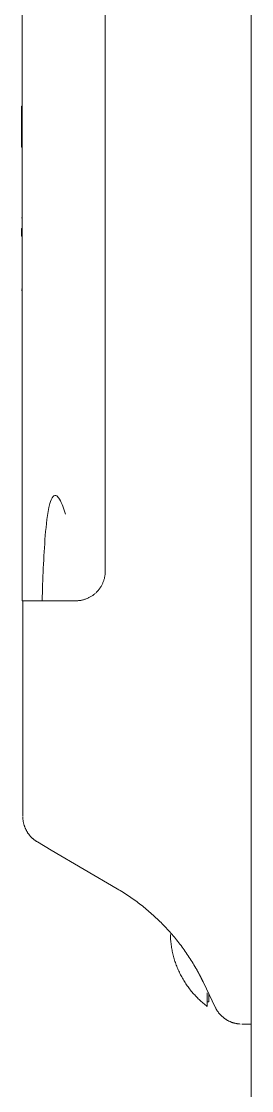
# Model space of a CAD drawing. Header units: millimetres. Extents: x -159872 to 386485, y -250577 to 158966.
# Drawn here: x 370641.8 to 370657.4, y 6029.4 to 6101.9 of the extents above; entities that cross this region are included whole.
import ezdxf

# ---------------------------------------------------------------- set-up
doc = ezdxf.new("R2010")
doc.units = ezdxf.units.MM
doc.layers.get('0').update_dxf_attribs({"lineweight": 25})
doc.layers.add('LDS-equipment-kitchen equipment', color=3, linetype='Continuous', lineweight=13)

# ---------------------------------------------------------------- blocks, each defined once
blk = doc.blocks.new('A$Cdbc28c23')
at = {"transparency": 33554687}
for points in [[(2.697, 32.199, 0), (901.495, 32.116, 0)], [(222.2, 32.179, 0), (222.2, 31.541, 0)], [(219.381, 28.933, 0), (221.062, 29.736, 0)], [(220.082, 29.195, 0), (221, 29.195, 0)], [(220.139, 29.295, 0), (220.688, 29.295, 0)], [(220.688, 29.295, 0), (220.688, 29.195, 0)], [(219.343, 28.915, 0), (219.381, 28.933, 0)], [(210.4, 18.622, 0), (213.026, 23.096, 0)], [(140.499, 22.285, 0), (191.499, 22.281, 0)], [(193.499, 19.725, 0), (193.499, 20.28, 0)], [(193.499, 17.657, 0), (193.499, 19.725, 0)], [(210.4, 18.622, 0), (209.849, 17.684, 0)], [(193.498, 16.653, 0), (193.499, 17.561, 0)], [(193.499, 17.561, 0), (193.499, 17.657, 0)], [(208.124, 16.696, 0), (193.498, 16.698, 0)], [(193.498, 16.653, 0), (138.498, 16.658, 0)], [(159.964, 16.601, 0), (159.964, 16.656, 0)], [(160.568, 16.601, 0), (159.964, 16.601, 0)], [(160.568, 16.601, 0), (160.568, 16.656, 0)], [(162.29, 16.601, 0), (160.568, 16.601, 0)], [(162.29, 16.601, 0), (162.29, 16.655, 0)], [(162.742, 16.601, 0), (162.29, 16.601, 0)], [(162.742, 16.601, 0), (162.742, 16.655, 0)], [(167.526, 16.6, 0), (167.526, 16.655, 0)], [(168.262, 16.6, 0), (168.262, 16.655, 0)], [(168.778, 16.6, 0), (168.262, 16.6, 0)], [(168.778, 16.6, 0), (168.778, 16.655, 0)], [(172.365, 16.6, 0), (172.365, 16.654, 0)], [(172.468, 16.6, 0), (172.468, 16.654, 0)]]:
    blk.add_polyline3d(points, dxfattribs=at)
for points in [[(222.196, 31.423, 0), (222.194, 31.39, 0), (222.191, 31.357, 0), (222.188, 31.323, 0), (222.184, 31.29, 0), (222.18, 31.257, 0), (222.175, 31.224, 0), (222.169, 31.192, 0), (222.163, 31.159, 0), (222.156, 31.126, 0), (222.149, 31.094, 0), (222.141, 31.061, 0), (222.133, 31.029, 0), (222.124, 30.997, 0), (222.115, 30.965, 0), (222.105, 30.933, 0), (222.095, 30.901, 0), (222.084, 30.87, 0), (222.072, 30.839, 0), (222.06, 30.808, 0), (222.048, 30.777, 0), (222.035, 30.746, 0), (222.022, 30.716, 0), (222.008, 30.685, 0), (221.993, 30.655, 0), (221.978, 30.626, 0), (221.963, 30.596, 0), (221.947, 30.567, 0), (221.93, 30.538, 0), (221.913, 30.509, 0), (221.896, 30.481, 0), (221.878, 30.453, 0), (221.859, 30.425, 0), (221.841, 30.397, 0), (221.821, 30.37, 0), (221.802, 30.343, 0), (221.781, 30.317, 0), (221.761, 30.291, 0), (221.74, 30.265, 0), (221.718, 30.239, 0), (221.696, 30.214, 0), (221.674, 30.19, 0), (221.651, 30.165, 0), (221.628, 30.141, 0), (221.605, 30.118, 0), (221.581, 30.094, 0), (221.557, 30.072, 0), (221.532, 30.049, 0), (221.507, 30.027, 0), (221.482, 30.006, 0), (221.456, 29.985, 0), (221.43, 29.964, 0), (221.403, 29.944, 0), (221.377, 29.924, 0), (221.349, 29.904, 0), (221.322, 29.885, 0), (221.294, 29.867, 0), (221.266, 29.849, 0), (221.238, 29.831, 0), (221.209, 29.814, 0), (221.18, 29.798, 0), (221.151, 29.782, 0), (221.122, 29.766, 0), (221.092, 29.751, 0), (221.062, 29.736, 0)], [(221, 29.195, 0), (220.946, 29.125, 0), (220.891, 29.055, 0), (220.836, 28.986, 0), (220.779, 28.918, 0), (220.721, 28.85, 0), (220.663, 28.784, 0), (220.603, 28.718, 0), (220.543, 28.653, 0), (220.482, 28.589, 0), (220.419, 28.526, 0), (220.356, 28.464, 0), (220.292, 28.403, 0), (220.227, 28.342, 0), (220.162, 28.283, 0), (220.095, 28.224, 0), (220.028, 28.167, 0), (219.96, 28.11, 0), (219.891, 28.054, 0), (219.821, 28, 0), (219.751, 27.946, 0), (219.679, 27.893, 0), (219.607, 27.842, 0), (219.534, 27.791, 0), (219.461, 27.742, 0), (219.387, 27.693, 0), (219.312, 27.645, 0), (219.237, 27.599, 0), (219.16, 27.554, 0), (219.084, 27.509, 0), (219.006, 27.466, 0), (218.928, 27.424, 0), (218.85, 27.383, 0), (218.771, 27.343, 0), (218.691, 27.305, 0), (218.611, 27.267, 0), (218.53, 27.231, 0), (218.449, 27.195, 0), (218.367, 27.161, 0), (218.284, 27.128, 0), (218.202, 27.096, 0), (218.119, 27.066, 0), (218.035, 27.036, 0), (217.951, 27.008, 0), (217.867, 26.981, 0), (217.782, 26.955, 0), (217.697, 26.93, 0), (217.611, 26.907, 0), (217.525, 26.885, 0), (217.439, 26.864, 0), (217.353, 26.844, 0), (217.266, 26.825, 0), (217.179, 26.808, 0), (217.092, 26.792, 0), (217.005, 26.777, 0), (216.917, 26.763, 0), (216.83, 26.751, 0), (216.742, 26.74, 0), (216.654, 26.73, 0), (216.565, 26.721, 0), (216.477, 26.714, 0), (216.389, 26.708, 0), (216.3, 26.703, 0), (216.212, 26.699, 0), (216.123, 26.697, 0)], [(213.026, 23.096, 0), (213.088, 23.2, 0), (213.15, 23.304, 0), (213.214, 23.408, 0), (213.278, 23.511, 0), (213.344, 23.613, 0), (213.41, 23.715, 0), (213.477, 23.816, 0), (213.545, 23.917, 0), (213.613, 24.017, 0), (213.683, 24.117, 0), (213.753, 24.216, 0), (213.824, 24.314, 0), (213.896, 24.412, 0), (213.969, 24.509, 0), (214.042, 24.606, 0), (214.116, 24.702, 0), (214.192, 24.797, 0), (214.267, 24.892, 0), (214.344, 24.986, 0), (214.421, 25.08, 0), (214.5, 25.173, 0), (214.579, 25.265, 0), (214.658, 25.356, 0), (214.739, 25.447, 0), (214.82, 25.538, 0), (214.902, 25.627, 0), (214.985, 25.716, 0), (215.068, 25.804, 0), (215.152, 25.892, 0), (215.237, 25.979, 0), (215.323, 26.065, 0), (215.409, 26.15, 0), (215.496, 26.235, 0), (215.584, 26.319, 0), (215.672, 26.402, 0), (215.761, 26.485, 0), (215.851, 26.567, 0), (215.941, 26.648, 0), (216.032, 26.728, 0), (216.124, 26.808, 0), (216.216, 26.887, 0), (216.309, 26.965, 0), (216.403, 27.042, 0), (216.497, 27.118, 0), (216.592, 27.194, 0), (216.688, 27.269, 0), (216.784, 27.343, 0), (216.88, 27.417, 0), (216.978, 27.489, 0), (217.076, 27.561, 0), (217.174, 27.632, 0), (217.273, 27.702, 0), (217.373, 27.771, 0), (217.473, 27.84, 0), (217.574, 27.907, 0), (217.676, 27.974, 0), (217.778, 28.04, 0), (217.88, 28.105, 0), (217.983, 28.17, 0), (218.087, 28.233, 0), (218.191, 28.296, 0), (218.295, 28.357, 0), (218.4, 28.418, 0), (218.506, 28.478, 0)], [(218.506, 28.478, 0), (218.519, 28.485, 0), (218.531, 28.493, 0), (218.544, 28.5, 0), (218.557, 28.507, 0), (218.57, 28.514, 0), (218.583, 28.521, 0), (218.596, 28.529, 0), (218.609, 28.536, 0), (218.622, 28.543, 0), (218.635, 28.55, 0), (218.648, 28.557, 0), (218.661, 28.564, 0), (218.674, 28.571, 0), (218.686, 28.578, 0), (218.699, 28.585, 0), (218.712, 28.592, 0), (218.725, 28.599, 0), (218.738, 28.606, 0), (218.751, 28.613, 0), (218.764, 28.62, 0), (218.777, 28.627, 0), (218.79, 28.634, 0), (218.803, 28.641, 0), (218.816, 28.648, 0), (218.829, 28.655, 0), (218.842, 28.662, 0), (218.856, 28.669, 0), (218.869, 28.676, 0), (218.882, 28.683, 0), (218.895, 28.69, 0), (218.908, 28.696, 0), (218.921, 28.703, 0), (218.934, 28.71, 0), (218.947, 28.717, 0), (218.96, 28.724, 0), (218.973, 28.73, 0), (218.986, 28.737, 0), (219, 28.744, 0), (219.013, 28.751, 0), (219.026, 28.757, 0), (219.039, 28.764, 0), (219.052, 28.771, 0), (219.065, 28.778, 0), (219.078, 28.784, 0), (219.092, 28.791, 0), (219.105, 28.798, 0), (219.118, 28.804, 0), (219.131, 28.811, 0), (219.144, 28.817, 0), (219.158, 28.824, 0), (219.171, 28.831, 0), (219.184, 28.837, 0), (219.197, 28.844, 0), (219.21, 28.85, 0), (219.224, 28.857, 0), (219.237, 28.863, 0), (219.25, 28.87, 0), (219.263, 28.876, 0), (219.277, 28.883, 0), (219.29, 28.889, 0), (219.303, 28.896, 0), (219.316, 28.902, 0), (219.33, 28.908, 0), (219.343, 28.915, 0)], [(191.499, 22.281, 0), (191.548, 22.28, 0), (191.597, 22.278, 0), (191.646, 22.275, 0), (191.695, 22.271, 0), (191.744, 22.266, 0), (191.792, 22.259, 0), (191.841, 22.251, 0), (191.889, 22.242, 0), (191.937, 22.232, 0), (191.985, 22.221, 0), (192.032, 22.208, 0), (192.08, 22.194, 0), (192.126, 22.18, 0), (192.173, 22.164, 0), (192.219, 22.147, 0), (192.264, 22.128, 0), (192.309, 22.109, 0), (192.354, 22.089, 0), (192.398, 22.067, 0), (192.442, 22.044, 0), (192.485, 22.021, 0), (192.527, 21.996, 0), (192.569, 21.97, 0), (192.61, 21.943, 0), (192.651, 21.916, 0), (192.69, 21.887, 0), (192.729, 21.857, 0), (192.768, 21.827, 0), (192.805, 21.795, 0), (192.842, 21.762, 0), (192.878, 21.729, 0), (192.913, 21.695, 0), (192.947, 21.66, 0), (192.981, 21.624, 0), (193.013, 21.587, 0), (193.045, 21.549, 0), (193.076, 21.511, 0), (193.105, 21.472, 0), (193.134, 21.432, 0), (193.162, 21.392, 0), (193.189, 21.35, 0), (193.214, 21.309, 0), (193.239, 21.266, 0), (193.263, 21.223, 0), (193.285, 21.18, 0), (193.307, 21.136, 0), (193.327, 21.091, 0), (193.347, 21.046, 0), (193.365, 21, 0), (193.382, 20.954, 0), (193.398, 20.908, 0), (193.413, 20.861, 0), (193.426, 20.814, 0), (193.439, 20.766, 0), (193.45, 20.719, 0), (193.46, 20.671, 0), (193.469, 20.622, 0), (193.477, 20.574, 0), (193.484, 20.525, 0), (193.489, 20.476, 0), (193.493, 20.428, 0), (193.496, 20.379, 0), (193.498, 20.33, 0), (193.499, 20.28, 0)], [(209.849, 17.684, 0), (209.833, 17.657, 0), (209.816, 17.63, 0), (209.799, 17.603, 0), (209.782, 17.577, 0), (209.764, 17.551, 0), (209.745, 17.525, 0), (209.727, 17.499, 0), (209.707, 17.474, 0), (209.688, 17.449, 0), (209.668, 17.424, 0), (209.647, 17.4, 0), (209.627, 17.376, 0), (209.606, 17.352, 0), (209.584, 17.329, 0), (209.562, 17.306, 0), (209.54, 17.283, 0), (209.517, 17.261, 0), (209.494, 17.239, 0), (209.471, 17.218, 0), (209.447, 17.196, 0), (209.423, 17.176, 0), (209.399, 17.155, 0), (209.375, 17.135, 0), (209.35, 17.116, 0), (209.324, 17.096, 0), (209.299, 17.078, 0), (209.273, 17.059, 0), (209.247, 17.041, 0), (209.221, 17.024, 0), (209.194, 17.006, 0), (209.167, 16.99, 0), (209.14, 16.973, 0), (209.112, 16.957, 0), (209.085, 16.942, 0), (209.057, 16.927, 0), (209.028, 16.912, 0), (209, 16.898, 0), (208.971, 16.885, 0), (208.943, 16.871, 0), (208.913, 16.859, 0), (208.884, 16.846, 0), (208.855, 16.835, 0), (208.825, 16.823, 0), (208.795, 16.812, 0), (208.765, 16.802, 0), (208.735, 16.792, 0), (208.705, 16.783, 0), (208.675, 16.774, 0), (208.644, 16.765, 0), (208.613, 16.757, 0), (208.582, 16.75, 0), (208.552, 16.743, 0), (208.52, 16.736, 0), (208.489, 16.73, 0), (208.458, 16.724, 0), (208.427, 16.719, 0), (208.395, 16.715, 0), (208.364, 16.711, 0), (208.332, 16.707, 0), (208.301, 16.704, 0), (208.269, 16.702, 0), (208.237, 16.7, 0), (208.206, 16.698, 0), (208.174, 16.697, 0)]]:
    blk.add_polyline3d(points)
blk.add_open_spline([(187.617, 19.584), (187.263, 19.477), (186.905, 19.365), (186.518, 19.122), (186.441, 19.067), (186.341, 18.917), (186.355, 18.818), (186.543, 18.632), (186.728, 18.581), (187.602, 18.336), (188.344, 18.281), (190.544, 18.098), (192.022, 18.047), (193.499, 18.003)], degree=3, knots=[0, 0, 0, 0, 0.125, 0.125, 0.15625, 0.15625, 0.1875, 0.1875, 0.25, 0.25, 0.5, 0.5, 1, 1, 1, 1], dxfattribs=at)
blk = doc.blocks.new('Group-338')
at = {"layer": 'LDS-equipment-kitchen equipment', "rotation": 270}
blk.add_blockref('A$Cdbc28c23', (309951.719, 42713.647), dxfattribs=at)

msp = doc.modelspace()

# ---------------------------------------------------------------- block references
at = {"layer": 'LDS-equipment-kitchen equipment', "color": 7}
msp.add_blockref('Group-338', (60673.51323, -36457.51522), dxfattribs=at)

doc.saveas('drawing.dxf')
